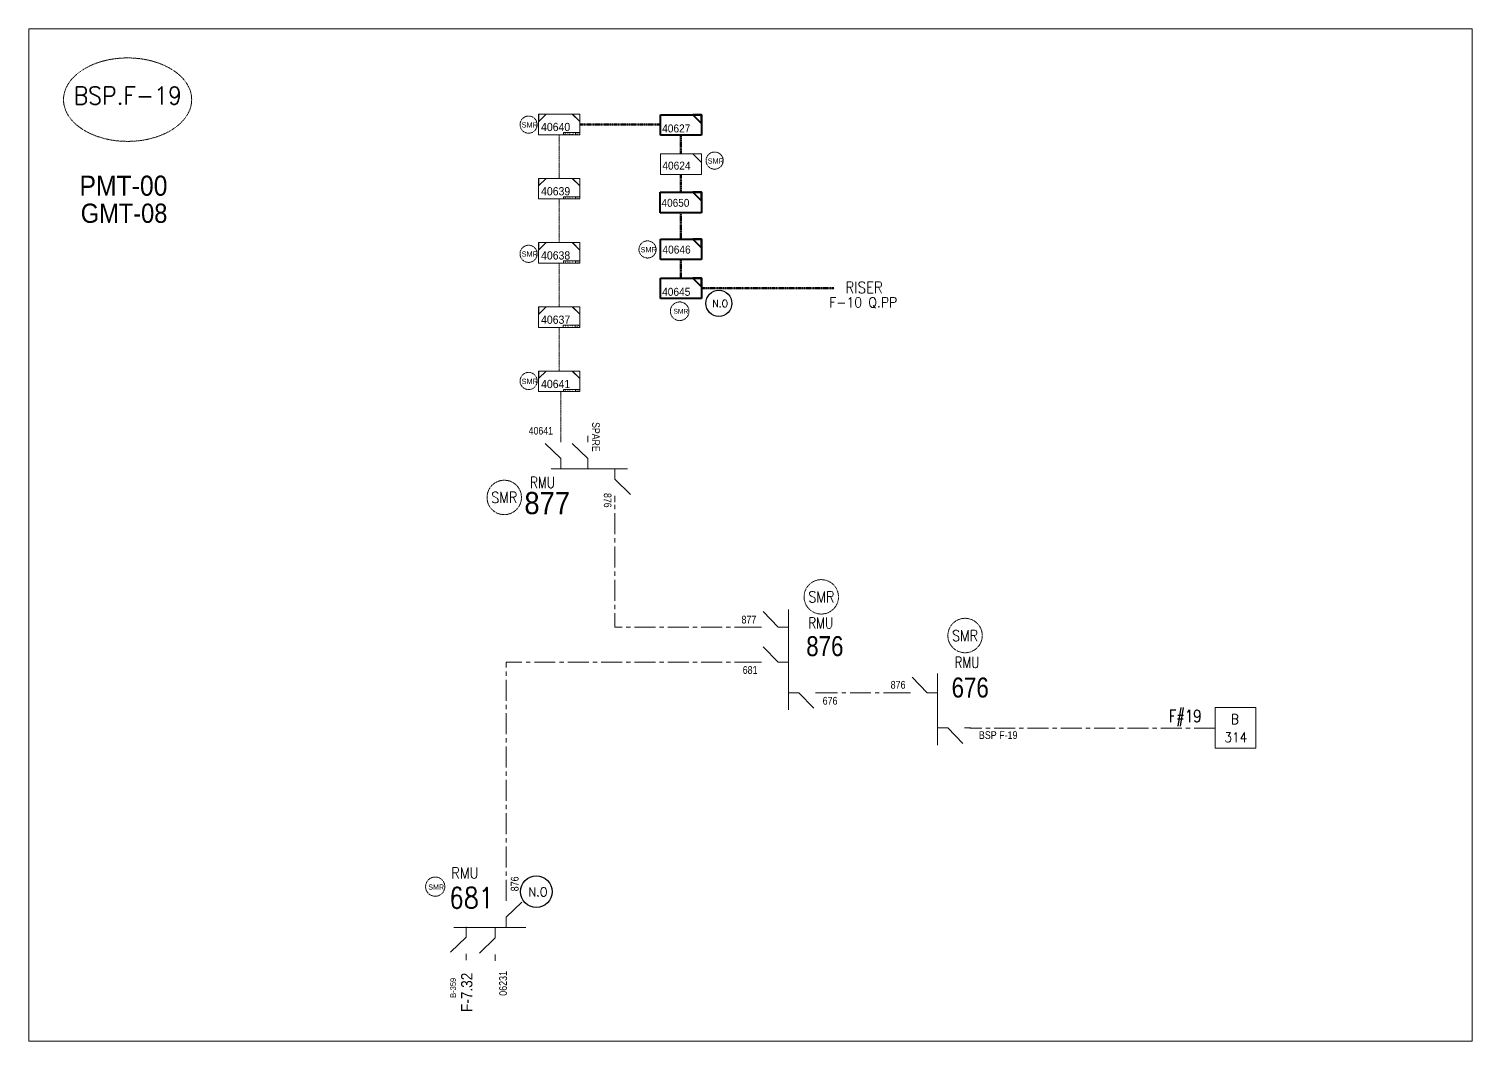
# Model space of a CAD drawing. Header units: metres. Extents: x 65984 to 144644, y -19036 to 23726.
# Drawn here: x 86736 to 88128, y -7030 to -6054 of the extents above; entities that cross this region are included whole.
import ezdxf
from ezdxf.enums import TextEntityAlignment as Align

# ---------------------------------------------------------------- set-up
doc = ezdxf.new("R2010")
doc.units = ezdxf.units.M
doc.header["$MEASUREMENT"] = 0
doc.linetypes.add('( Center )', pattern=[2, 1.25, -0.25, 0.25, -0.25])
doc.linetypes.add('DGN Style 3', pattern=[0.013877, 0, -0.013877])
doc.layers.get('0').update_dxf_attribs({"color": 95, "lineweight": 40})
for name, color, linetype, lineweight in [('CONTRACTOR NAME', 95, 'Continuous', 40), ('d_eos', 111, 'Continuous', 40), ('d_eos no', 121, 'Continuous', 40), ('d_switch', 95, 'Continuous', 40), ('d_tf no', 6, 'Continuous', 40), ('d_ug cable', 95, 'Continuous', 40), ('d_unit sub', 7, 'Continuous', 40), ('FDR  1  16', 234, 'Continuous', 40), ('fedr no', 95, 'Continuous', 40), ('GRID STATION  04', 7, 'Continuous', 40), ('Level 37', 7, 'Continuous', 0), ('O H MAIN FEEDER', 4, 'Continuous', 100), ('SW N O', 114, 'Continuous', 30)]:
    doc.layers.add(name, color=color, linetype=linetype, lineweight=lineweight)
doc.styles.add('Style-Arial', font='arial.ttf')
doc.styles.add('Style-ENGINEERING', font='ENGINEERING.shx')
doc.styles.add('Style-msdefault', font='msdefault.shx')
doc.styles.add('Style-simplex', font='simplex.shx')
doc.styles.add('Style-STANDARD', font='STANDARD.shx')

# ---------------------------------------------------------------- blocks, each defined once
blk = doc.blocks.new('*U1092')
at = {"layer": 'd_eos', "color": 2, "linetype": 'Continuous', "lineweight": 13, "ltscale": 0.919211}
for p, q in [((0.01, 16.17), (0.01, -16.15)), ((4.66, 8.43), (11.46, 15.43)), ((0.01, 8.42), (4.66, 8.43)), ((12.11, 8.43), (14.93, 8.43)), ((-12.08, -7.43), (-14.9, -7.43)), ((-4.64, -7.43), (-11.43, -14.44)), ((0.01, -7.43), (-4.64, -7.43))]:
    blk.add_line(p, q, dxfattribs=at)
blk = doc.blocks.new('*U1118')
at = {"layer": 'CONTRACTOR NAME', "color": 140, "lineweight": 13, "ltscale": 0.498271, "flags": 128}
for points in [[(1.71, -0.5), (-3.71, -0.5), (-3.71, 0.48), (1.71, 0.48)], [(3.72, -0.5), (1.71, -0.5), (1.71, 0.48), (3.72, 0.48)]]:
    blk.add_lwpolyline(points, close=True, dxfattribs=at)
at = {"layer": 'CONTRACTOR NAME', "color": 140, "lineweight": 13, "style": 'Style-msdefault', "width": 0.945946}
for s, height, p in [('2016.12.21', 0.683, (-3.48, 0.34)), ('BDC', 0.572, (2.06, 0.28))]:
    blk.add_text(s, height=height, dxfattribs=at).set_placement(p, align=Align.TOP_LEFT)
blk = doc.blocks.new('TF_8')
at = {"color": 0, "linetype": 'ByBlock', "lineweight": -2}
blk.add_line((6.3, 4.95), (9.9, 1.35), dxfattribs=at)
blk.add_3dface([(-10.1, 4.95), (9.9, 4.95), (9.9, -5.05), (-10.1, -5.05)], dxfattribs=at)
blk = doc.blocks.new('*U2657')
at = {"layer": 'd_unit sub', "color": 2, "linetype": 'Continuous', "lineweight": 13, "flags": 128}
for points in [[(-9.48, 1.38), (-6.07, 4.73), (-9.48, 4.73)], [(9.49, 1.32), (6.02, 4.73), (9.5, 4.73)]]:
    blk.add_lwpolyline(points, close=True, dxfattribs=at)
at = {"layer": 'd_unit sub', "color": 2, "linetype": 'Continuous', "lineweight": 13, "xscale": 0.9486633457507602, "yscale": 0.9486633457507602, "zscale": 0.4380515265747435, "rotation": 359.9999999999999}
blk.add_blockref('TF_8', (0.1, 0.04), dxfattribs=at)
blk = doc.blocks.new('*U2658')
at = {"layer": 'd_unit sub', "color": 30, "linetype": 'Continuous', "lineweight": 13, "flags": 128}
for points in [[(-9.48, 1.38), (-6.07, 4.73), (-9.48, 4.73)], [(9.49, 1.32), (6.02, 4.73), (9.5, 4.73)]]:
    blk.add_lwpolyline(points, close=True, dxfattribs=at)
at = {"layer": 'd_unit sub', "color": 30, "linetype": 'Continuous', "lineweight": 13, "xscale": 0.9486633457507602, "yscale": 0.9486633457507602, "zscale": 0.4380515265747435, "rotation": 359.9999999999999}
blk.add_blockref('TF_8', (0.1, 0.04), dxfattribs=at)
blk = doc.blocks.new('*U2170')
at = {"layer": 'd_unit sub', "color": 2, "linetype": 'Continuous', "lineweight": 40}
for p, q in [((-9.2, 4.59), (9.19, 4.59)), ((-9.2, -4.6), (-9.2, 4.59)), ((9.19, 0.71), (5.31, 4.59)), ((5.97, 4.59), (9.19, 4.59)), ((9.19, 4.59), (9.19, 1.38)), ((9.19, 4.59), (9.19, -4.6)), ((9.19, -4.6), (-9.2, -4.6))]:
    blk.add_line(p, q, dxfattribs=at)
at = {"layer": 'd_unit sub', "color": 2, "linetype": 'Continuous', "lineweight": 40, "flags": 128}
blk.add_lwpolyline([(9.19, 0.71), (9.19, 4.59), (5.31, 4.59)], close=True, dxfattribs=at)
blk = doc.blocks.new('*U1553')
at = {"layer": 'd_unit sub', "color": 30, "linetype": 'Continuous', "lineweight": 40}
for p, q in [((-9.2, 4.59), (9.19, 4.59)), ((-9.2, -4.6), (-9.2, 4.59)), ((9.19, 0.71), (5.31, 4.59)), ((5.97, 4.59), (9.19, 4.59)), ((9.19, 4.59), (9.19, 1.38)), ((9.19, 4.59), (9.19, -4.6)), ((9.19, -4.6), (-9.2, -4.6))]:
    blk.add_line(p, q, dxfattribs=at)
at = {"layer": 'd_unit sub', "color": 30, "linetype": 'Continuous', "lineweight": 40, "flags": 128}
blk.add_lwpolyline([(9.19, 0.71), (9.19, 4.59), (5.31, 4.59)], close=True, dxfattribs=at)
blk = doc.blocks.new('*U3345')
at = {"layer": 'd_ug cable', "color": 2, "linetype": 'Continuous', "lineweight": 0}
for p, q in [((-9.2, 4.59), (9.19, 4.59)), ((-9.2, -4.6), (-9.2, 4.59)), ((9.19, 0.71), (5.31, 4.59)), ((5.97, 4.59), (9.19, 4.59)), ((9.19, 4.59), (9.19, 1.38)), ((9.19, 4.59), (9.19, -4.6)), ((9.19, -4.6), (-9.2, -4.6))]:
    blk.add_line(p, q, dxfattribs=at)
at = {"layer": 'd_ug cable', "color": 2, "linetype": 'Continuous', "lineweight": 0, "flags": 128}
blk.add_lwpolyline([(9.19, 0.71), (9.19, 4.59), (5.31, 4.59)], close=True, dxfattribs=at)
blk = doc.blocks.new('*U3532')
at = {"layer": 'SW N O', "color": 3}
blk.add_circle((0, 0), 16.8, dxfattribs=at)
at = {"layer": 'SW N O', "color": 3, "style": 'Style-STANDARD'}
blk.add_text('N.O', height=9.6, dxfattribs=at).set_placement((1.7, -0.2), align=Align.MIDDLE_CENTER)

msp = doc.modelspace()

# ---------------------------------------------------------------- linework, layer by layer
at = {"layer": 'CONTRACTOR NAME', "color": 2, "lineweight": 13, "ltscale": 0.498271, "flags": 128}
for points in [[(87262.7, -6156.1), (87251.1, -6156.1), (87251.1, -6154), (87262.7, -6154)], [(87267, -6156.1), (87262.7, -6156.1), (87262.7, -6154), (87267, -6154)], [(87262.7, -6280), (87251.1, -6280), (87251.1, -6277.9), (87262.7, -6277.9)], [(87267, -6280), (87262.7, -6280), (87262.7, -6277.9), (87267, -6277.9)]]:
    msp.add_lwpolyline(points, close=True, dxfattribs=at)
at = {"layer": 'CONTRACTOR NAME', "color": 140, "lineweight": 13, "ltscale": 0.498271, "flags": 128}
for points in [[(87262.7, -6218), (87251.1, -6218), (87251.1, -6215.9), (87262.7, -6215.9)], [(87267, -6218), (87262.7, -6218), (87262.7, -6215.9), (87267, -6215.9)], [(87262.7, -6403.9), (87251.1, -6403.9), (87251.1, -6401.8), (87262.7, -6401.8)], [(87267, -6403.9), (87262.7, -6403.9), (87262.7, -6401.8), (87267, -6401.8)]]:
    msp.add_lwpolyline(points, close=True, dxfattribs=at)
at = {"layer": 'd_eos', "color": 2, "linetype": 'Continuous', "lineweight": 13, "ltscale": 1.368341}
for p, q in [((87248.7, -6468.6), (87233.7, -6454)), ((87248.7, -6452.6), (87248.7, -6446.6)), ((87274.7, -6468.6), (87259.7, -6454)), ((87274.7, -6452.6), (87274.7, -6446.5)), ((87248.7, -6478.5), (87248.7, -6468.6)), ((87274.7, -6478.5), (87274.7, -6468.6)), ((87312.9, -6478.5), (87239.3, -6478.5)), ((87300.8, -6478.5), (87300.8, -6488.5)), ((87300.8, -6488.5), (87315.8, -6503.1)), ((87300.8, -6504.5), (87300.8, -6510.5)), ((87458.3, -6631), (87443.7, -6616)), ((87468.2, -6711), (87468.2, -6614.1)), ((87442.3, -6631), (87436.3, -6631)), ((87468.2, -6631), (87458.3, -6631)), ((87458.3, -6665), (87443.7, -6650)), ((87442.3, -6665), (87436.3, -6665)), ((87468.2, -6665), (87458.3, -6665)), ((87468.2, -6694.4), (87478.2, -6694.4)), ((87478.2, -6694.4), (87492.8, -6709.4)), ((87494.2, -6694.4), (87500.2, -6694.4)), ((87196.1, -6895), (87196.1, -6888.9)), ((87196.1, -6910.9), (87211.1, -6896.4)), ((87196.1, -6920.9), (87196.1, -6910.9)), ((87157.4, -6930.2), (87142.4, -6944.7)), ((87145.5, -6920.9), (87214.8, -6920.9)), ((87157.4, -6920.2), (87157.4, -6930.2)), ((87185.2, -6930.9), (87170.2, -6945.5)), ((87185.2, -6920.9), (87185.2, -6930.9)), ((87157.4, -6946.1), (87157.4, -6952.2)), ((87185.2, -6946.8), (87185.2, -6952.9))]:
    msp.add_line(p, q, dxfattribs=at)
at = {"layer": 'd_ug cable', "color": 30, "linetype": 'DGN Style 3', "lineweight": 13}
for p, q in [((87247.1, -6198.2), (87247.1, -6156.1)), ((87247.1, -6260.2), (87247.1, -6218)), ((87247.1, -6322.2), (87247.1, -6280)), ((87247.1, -6384.1), (87247.1, -6342))]:
    msp.add_line(p, q, dxfattribs=at)
at = {"layer": 'd_ug cable', "color": 30, "linetype": 'DGN Style 3', "lineweight": 100}
for p, q in [((87364.5, -6174.7), (87364.5, -6156.6)), ((87364.5, -6211.6), (87364.5, -6194.4)), ((87364.5, -6256.8), (87364.5, -6231.6))]:
    msp.add_line(p, q, dxfattribs=at)
at = {"layer": 'd_ug cable', "color": 30, "linetype": 'DGN Style 3', "lineweight": 140, "flags": 128}
msp.add_lwpolyline([(87267, -6146.2), (87344.7, -6146.2)], dxfattribs=at)
at = {"layer": 'd_ug cable', "color": 30, "linetype": 'DGN Style 3', "lineweight": 100, "flags": 128}
msp.add_lwpolyline([(87364.5, -6276.6), (87364.5, -6294.4)], dxfattribs=at)
at = {"layer": 'd_ug cable', "color": 95, "linetype": 'DGN Style 3', "lineweight": 100, "flags": 128}
msp.add_lwpolyline([(87512.3, -6304.3), (87384.2, -6304.3)], dxfattribs=at)
at = {"layer": 'd_ug cable', "color": 1, "linetype": 'DGN Style 3', "lineweight": 13, "flags": 128}
msp.add_lwpolyline([(87248.7, -6403.9), (87248.7, -6446.6)], dxfattribs=at)
at = {"layer": 'd_ug cable', "color": 2, "linetype": 'DGN Style 3', "lineweight": 13}
for centre, radius in [((87217.6, -6146.4), 8.27), ((87397, -6181.1), 8.27), ((87217.6, -6271), 8.27), ((87332.3, -6266.8), 8.27), ((87363.3, -6326.4), 8.98), ((87217.6, -6393.7), 8.27), ((87194.1, -6506), 16.6), ((87499.9, -6601.9), 16.6), ((87638.6, -6639.2), 16.6), ((87127.5, -6881.4), 9.28)]:
    msp.add_circle(centre, radius, dxfattribs=at)
at = {"layer": 'FDR  1  16', "color": 30, "linetype": '( Center )', "lineweight": 13, "ltscale": 16.076996}
for p, q in [((87580, -6694.4), (87500, -6694.4)), ((87879.7, -6728.4), (87643.2, -6728.4))]:
    msp.add_line(p, q, dxfattribs=at)
at = {"layer": 'FDR  1  16', "color": 30, "linetype": '( Center )', "lineweight": 13, "ltscale": 16.076996, "flags": 128}
for points in [[(87436.3, -6631), (87300.8, -6631), (87300.8, -6510.5)], [(87436.3, -6665), (87196.1, -6665), (87196.1, -6888.9)]]:
    msp.add_lwpolyline(points, dxfattribs=at)
at = {"layer": 'fedr no', "color": 82, "linetype": 'DGN Style 3', "lineweight": 13, "true_color": 0x1dc70e}
msp.add_ellipse((86830.8, -6122.3), major_axis=(61.8, 0), ratio=0.651175, dxfattribs=at)
at = {"layer": 'GRID STATION  04', "color": 30, "linetype": 'Continuous', "lineweight": 13, "ltscale": 1.262428, "flags": 128}
msp.add_lwpolyline([(87919.1, -6708.7), (87879.7, -6708.7), (87879.7, -6748), (87919.1, -6748)], close=True, dxfattribs=at)
at = {"layer": 'O H MAIN FEEDER', "color": 140, "lineweight": 13, "ltscale": 0.498271, "flags": 128}
msp.add_lwpolyline([(86735.6, -6054), (88127.7, -6054), (88127.7, -7030.4), (86735.6, -7030.4)], close=True, dxfattribs=at)

# ---------------------------------------------------------------- block references
at = {"layer": 'CONTRACTOR NAME', "color": 140, "lineweight": 13, "ltscale": 0.498271, "xscale": 2.143588810000002, "yscale": 2.143588810000002, "zscale": 2.143588810000002}
msp.add_blockref('*U1118', (87259, -6340.9), dxfattribs=at)
at = {"layer": 'd_eos', "color": 2, "linetype": 'Continuous', "lineweight": 13, "ltscale": 1.368341, "extrusion": (0, 0, -1), "xscale": 2.143588810000002, "yscale": 2.143588810000002, "zscale": 2.143588810000002, "rotation": 180}
msp.add_blockref('*U1092', (-87612, -6710.3), dxfattribs=at)
at = {"layer": 'd_ug cable', "color": 2, "linetype": 'Continuous', "lineweight": 0, "xscale": 2.146842624546369, "yscale": 2.146842624546369, "zscale": 2.146842624546369}
msp.add_blockref('*U3345', (87364.5, -6184.5), dxfattribs=at)
at = {"layer": 'd_unit sub', "color": 2, "linetype": 'Continuous', "lineweight": 13, "xscale": 2.088345237576001, "yscale": 2.088345237576001, "zscale": 2.088345237576001}
for p in [(87247.1, -6146.2), (87247.1, -6270.1), (87247.1, -6394)]:
    msp.add_blockref('*U2657', p, dxfattribs=at)
at = {"layer": 'd_unit sub', "color": 30, "linetype": 'Continuous', "lineweight": 40}
for p, xscale, yscale, zscale in [((87364.5, -6146.7), 2.146842624546369, 2.146842624546369, 2.146842624546369), ((87364.4, -6221.6), 2.172750571356329, 2.172750571356329, 2.172750571356329)]:
    msp.add_blockref('*U1553', p, dxfattribs=dict(at, xscale=xscale, yscale=yscale, zscale=zscale))
at = {"layer": 'd_unit sub', "color": 30, "linetype": 'Continuous', "lineweight": 13, "xscale": 2.088345237576001, "yscale": 2.088345237576001, "zscale": 2.088345237576001}
for p in [(87247.1, -6208.1), (87247.1, -6332.1)]:
    msp.add_blockref('*U2658', p, dxfattribs=at)
at = {"layer": 'd_unit sub', "color": 2, "linetype": 'Continuous', "lineweight": 40, "xscale": 2.146842624546369, "yscale": 2.146842624546369, "zscale": 2.146842624546369}
for p in [(87364.5, -6266.7), (87364.5, -6304.3)]:
    msp.add_blockref('*U2170', p, dxfattribs=at)
at = {"layer": 'SW N O', "color": 3}
for p, xscale, yscale, zscale in [((87401.1, -6318.8), 0.7502838574151424, 0.7502838574151424, 0.7502838574151424), ((87225.1, -6886.3), 0.9072397618013901, 0.9072397618013901, 0.9072397618013901)]:
    msp.add_blockref('*U3532', p, dxfattribs=dict(at, xscale=xscale, yscale=yscale, zscale=zscale))

# ---------------------------------------------------------------- texts
at = {"layer": 'CONTRACTOR NAME', "color": 2, "lineweight": 13, "style": 'Style-msdefault', "width": 0.945946}
for s, height, p in [('2016.12.25', 1.46, (87251.5, -6154.3)), ('BDC', 1.23, (87263.4, -6154.4)), ('2016.12.21', 1.46, (87251.5, -6278.2)), ('BDC', 1.23, (87263.4, -6278.3))]:
    msp.add_text(s, height=height, dxfattribs=at).set_placement(p, align=Align.TOP_LEFT)
at = {"layer": 'CONTRACTOR NAME', "color": 140, "lineweight": 13, "style": 'Style-msdefault', "width": 0.945946}
for s, height, p in [('2016.12.21', 1.46, (87251.5, -6216.2)), ('BDC', 1.23, (87263.4, -6216.4)), ('2016.12.21', 1.46, (87251.5, -6402.1)), ('BDC', 1.23, (87263.4, -6402.3))]:
    msp.add_text(s, height=height, dxfattribs=at).set_placement(p, align=Align.TOP_LEFT)
at = {"layer": 'd_eos no', "color": 7, "linetype": 'Continuous', "lineweight": 13, "style": 'Style-Arial', "width": 0.88}
for s, height, p in [('PMT-00', 19.41, (86784.4, -6195.6)), ('GMT-08', 18.54, (86785.6, -6222.6))]:
    msp.add_text(s, height=height, dxfattribs=at).set_placement(p, align=Align.TOP_LEFT)
at = {"layer": 'd_eos no', "color": 2, "linetype": 'Continuous', "lineweight": 13, "style": 'Style-Arial', "width": 0.88}
msp.add_text('877', height=21.44, dxfattribs=at).set_placement((87257.5, -6500.7), align=Align.TOP_RIGHT)
at = {"layer": 'd_eos no', "color": 2, "linetype": 'Continuous', "lineweight": 13, "style": 'Style-msdefault', "width": 0.833333}
for s, p in [('876', (87485.4, -6659.1)), ('676', (87625.6, -6699))]:
    msp.add_text(s, height=19.29, dxfattribs=at).set_placement(p)
at = {"layer": 'd_switch', "color": 7, "linetype": 'Continuous', "lineweight": 13, "style": 'Style-ENGINEERING', "width": 0.857143}
msp.add_text('40641', height=7.35, dxfattribs=at).set_placement((87217.7, -6438), align=Align.TOP_LEFT)
for s, p in [('SPARE', (87286.2, -6461.9)), ('876', (87297.5, -6515.8))]:
    msp.add_text(s, height=7.35, rotation=270, dxfattribs=at).set_placement(p, align=Align.TOP_RIGHT)
at = {"layer": 'd_switch', "color": 2, "linetype": 'Continuous', "lineweight": 13, "style": 'Style-msdefault', "width": 0.9}
msp.add_text('F-7.32', height=10.89, rotation=90, dxfattribs=at).set_placement((87152.5, -7002.3), align=Align.TOP_LEFT)
at = {"layer": 'd_tf no', "color": 1, "linetype": 'Continuous', "lineweight": 40, "style": 'Style-msdefault', "width": 0.945946}
for p in [(87210.9, -6144.1), (87390.3, -6178.9), (87325.6, -6264.5), (87210.9, -6268.7), (87210.9, -6391.5)]:
    msp.add_text('SMR', height=5.11, dxfattribs=at).set_placement(p, align=Align.TOP_LEFT)
at = {"layer": 'd_tf no', "color": 2, "linetype": 'Continuous', "lineweight": 13, "style": 'Style-msdefault', "width": 0.953514}
for s, p in [('40640', (87229.6, -6144.7)), ('40638', (87229.6, -6268.6)), ('40641', (87229.6, -6392.6))]:
    msp.add_text(s, height=7.93, dxfattribs=at).set_placement(p, align=Align.TOP_LEFT)
at = {"layer": 'd_tf no', "color": 30, "linetype": 'Continuous', "lineweight": 40, "style": 'Style-msdefault', "width": 0.947368}
for s, height, p in [('40627', 7.72, (87346.4, -6146.2)), ('40650', 7.63, (87345.8, -6218))]:
    msp.add_text(s, height=height, dxfattribs=at).set_placement(p, align=Align.TOP_LEFT)
at = {"layer": 'd_tf no', "color": 30, "linetype": 'Continuous', "lineweight": 13, "style": 'Style-msdefault', "width": 0.953514}
for s, p in [('40639', (87229.6, -6206.7)), ('40637', (87229.6, -6330.6))]:
    msp.add_text(s, height=7.93, dxfattribs=at).set_placement(p, align=Align.TOP_LEFT)
at = {"layer": 'd_tf no', "color": 2, "linetype": 'Continuous', "lineweight": 40, "style": 'Style-msdefault', "width": 0.947368}
for s, p in [('40646', (87346.7, -6263.1)), ('40645', (87346.4, -6303.8))]:
    msp.add_text(s, height=7.72, dxfattribs=at).set_placement(p, align=Align.TOP_LEFT)
at = {"layer": 'd_tf no', "color": 1, "linetype": 'Continuous', "lineweight": 13, "style": 'Style-msdefault', "width": 0.947368}
for height, p in [(4.68, (87357.3, -6324.1)), (4.99, (87120.8, -6879.3))]:
    msp.add_text('SMR', height=height, dxfattribs=at).set_placement(p, align=Align.TOP_LEFT)
at = {"layer": 'd_ug cable', "color": 2, "linetype": 'Continuous', "lineweight": 0, "style": 'Style-msdefault', "width": 0.947368}
msp.add_text('40624', height=7.72, dxfattribs=at).set_placement((87346.6, -6182.1), align=Align.TOP_LEFT)
at = {"layer": 'fedr no', "color": 6, "linetype": 'Continuous', "lineweight": 13, "insert": (86830.9, -6118.4), "char_height": 17.13, "attachment_point": 5, "style": 'Style-STANDARD'}
msp.add_mtext('BSP.F-19', dxfattribs=at)
at = {"layer": 'fedr no', "color": 55, "linetype": 'Continuous', "lineweight": 13, "insert": (87540.4, -6318.3), "char_height": 9.64, "attachment_point": 5, "style": 'Style-STANDARD'}
msp.add_mtext('F-10 Q.PP', dxfattribs=at)
at = {"layer": 'GRID STATION  04', "color": 30, "linetype": 'Continuous', "lineweight": 13, "style": 'Style-STANDARD', "width": 0.866667}
msp.add_text('F#19', height=11.81, dxfattribs=at).set_placement((87850.8, -6716.9), align=Align.MIDDLE_CENTER)
at = {"layer": 'GRID STATION  04', "color": 30, "linetype": 'Continuous', "lineweight": 13, "style": 'Style-STANDARD'}
for s, p in [('B', (87898.8, -6719.9)), ('314', (87899.7, -6737.4))]:
    msp.add_text(s, height=9.45, dxfattribs=at).set_placement(p, align=Align.MIDDLE_CENTER)
at = {"layer": 'Level 37', "color": 55, "linetype": 'Continuous', "lineweight": 13, "style": 'Style-simplex', "width": 0.854701}
msp.add_text('RISER', height=11.07, dxfattribs=at).set_placement((87541.2, -6303.5), align=Align.MIDDLE_CENTER)
at = {"layer": 'Level 37', "color": 2, "linetype": 'Continuous', "lineweight": 13}
for s, height, style, width, p in [('RMU', 10.7, 'Style-STANDARD', 0.854701, (87231, -6491.6)), ('RMU', 10.7, 'Style-STANDARD', 0.854701, (87499.4, -6627.1)), ('RMU', 10.7, 'Style-STANDARD', 0.854701, (87640.5, -6665.1)), ('RMU', 10.7, 'Style-simplex', 0.854701, (87156.2, -6868.2)), ('681', 20.13, 'Style-STANDARD', 0.909091, (87162.3, -6892.2))]:
    msp.add_text(s, height=height, dxfattribs=dict(at, style=style, width=width)).set_placement(p, align=Align.MIDDLE_CENTER)
at = {"layer": 'Level 37', "color": 240, "linetype": 'Continuous', "lineweight": 13, "ltscale": 1.73711, "style": 'Style-simplex', "width": 0.854701}
for p in [(87194.1, -6506), (87500, -6601.9), (87638.6, -6639.3)]:
    msp.add_text('SMR', height=10.58, dxfattribs=at).set_placement(p, align=Align.MIDDLE_CENTER)
at = {"layer": 'Level 37', "color": 7, "linetype": 'Continuous', "lineweight": 13, "style": 'Style-msdefault', "width": 0.857143}
for s, p in [('877', (87422.9, -6620.1)), ('681', (87424.1, -6668.7)), ('876', (87566.8, -6683)), ('676', (87501.2, -6698.4)), ('BSP F-19', (87651.9, -6731.5))]:
    msp.add_text(s, height=7.5, dxfattribs=at).set_placement(p, align=Align.TOP_LEFT)
for s, height, p in [('876', 7.5, (87200.4, -6885.9)), ('B-359', 5.54, (87142, -6988.7)), ('06231', 7.5, (87189.2, -6986.7))]:
    msp.add_text(s, height=height, rotation=90, dxfattribs=at).set_placement(p, align=Align.TOP_LEFT)

doc.saveas('drawing.dxf')
